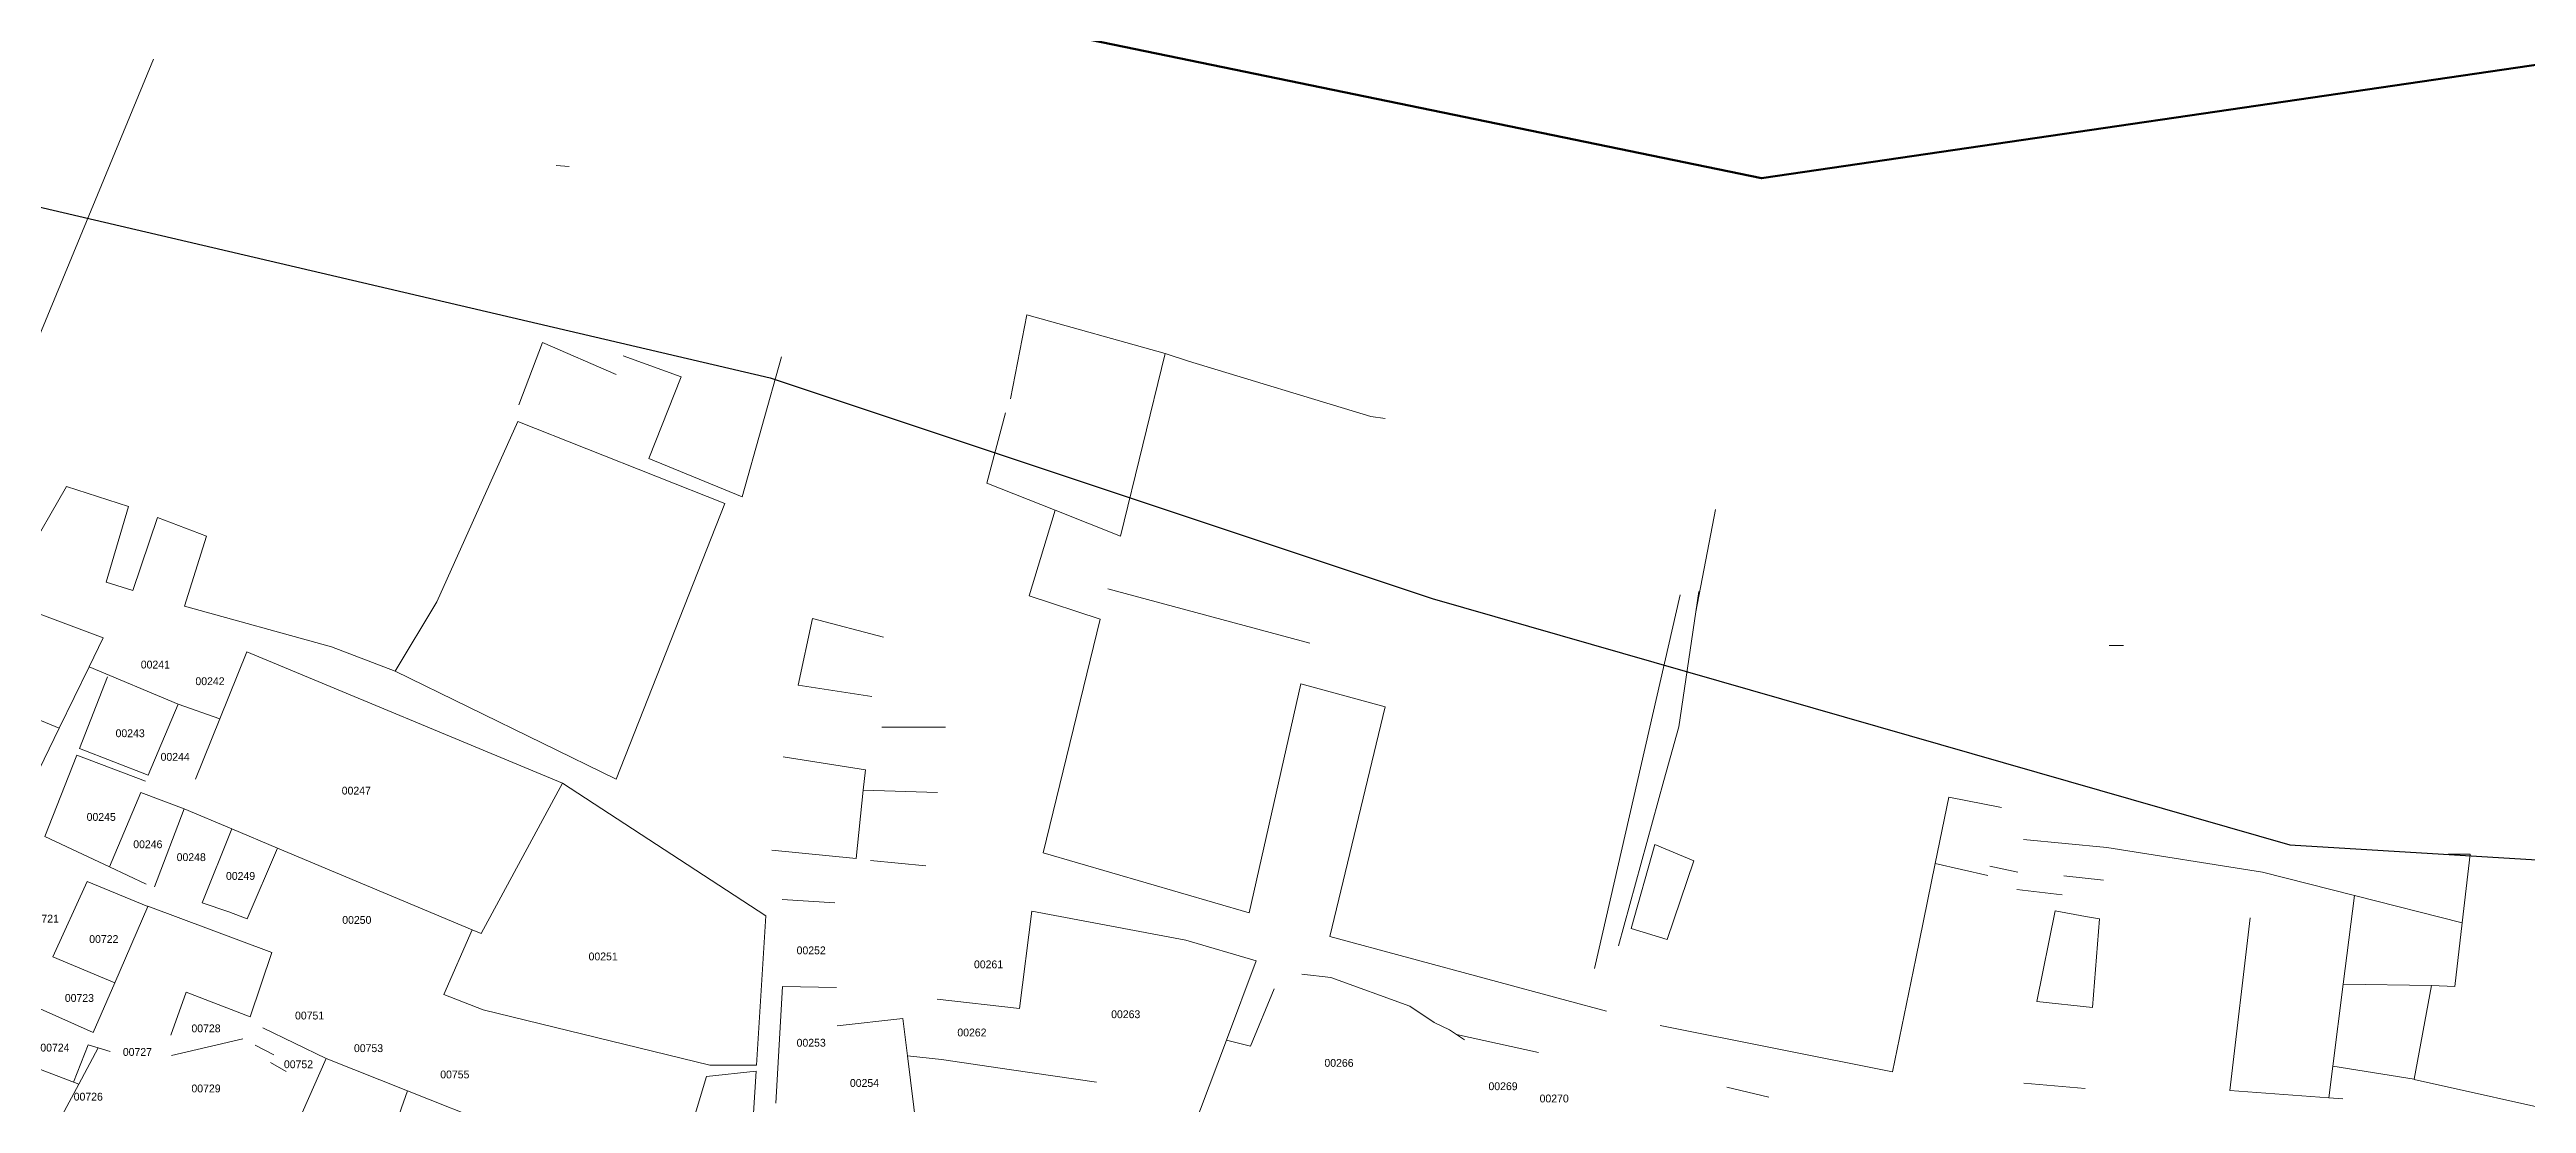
# Model space of a CAD drawing. Header units: metres. Extents: x 245232 to 248406, y 1633796 to 1637634.
# Drawn here: x 247232.2 to 247706.5, y 1636497.7 to 1636699.4 of the extents above; entities that cross this region are included whole.
import ezdxf
from ezdxf.enums import TextEntityAlignment as Align

# ---------------------------------------------------------------- set-up
doc = ezdxf.new("R2010")
doc.units = ezdxf.units.M
doc.header["$MEASUREMENT"] = 0
doc.layers.add('historique_numero_parcelle', color=7, linetype='Continuous')
doc.layers.add('limites_sections', color=7, linetype='Continuous')
doc.layers.add('Limites_Communes', color=7, linetype='Continuous', lineweight=211, plot=False)
doc.layers.add('LIMITES_PARCELLES', color=7, linetype='Continuous', lineweight=0, true_color=0xffffff)
doc.styles.add('Style-FANCY', font='FANCY.shx')

msp = doc.modelspace()

# ---------------------------------------------------------------- linework, layer by layer
at = {"layer": 'Limites_Communes', "color": 210, "lineweight": 80, "flags": 128}
msp.add_lwpolyline([(246937.063, 1636946.102), (247273.698, 1636757.341), (247414.762, 1636704.65), (247560.019, 1636674.752), (247860.122, 1636718.682), (247872.095, 1636702.433), (247930.506, 1636547.383), (247969.191, 1636496.856), (247927.194, 1636463.939), (247992.059, 1636434.995), (248053.997, 1636386.092), (248089.229, 1636346.677), (248129.599, 1636309.977), (248159.107, 1636285.328), (248217.239, 1636236.771), (248275.378, 1636195.051)], dxfattribs=at)
at = {"layer": 'limites_parcelles'}
for p, q in [((247213.435, 1636603.95), (247252.147, 1636697.517)), ((247329.194, 1636677.197), (247331.698, 1636676.963)), ((247416.189, 1636632.535), (247419.364, 1636648.622)), ((247419.364, 1636648.622), (247445.822, 1636641.213)), ((247326.616, 1636643.299), (247322.065, 1636631.34)), ((247340.692, 1636637.16), (247326.616, 1636643.299)), ((247353.18, 1636636.737), (247342.068, 1636640.759)), ((247372.374, 1636640.578), (247364.822, 1636613.771)), ((247445.822, 1636641.213), (247437.289, 1636606.26)), ((247445.822, 1636641.213), (247450.267, 1636639.732)), ((247346.932, 1636621.122), (247353.18, 1636636.737)), ((247450.267, 1636639.732), (247485.192, 1636629.148)), ((247306.402, 1636593.663), (247321.854, 1636628.165)), ((247321.854, 1636628.165), (247361.541, 1636612.501)), ((247411.687, 1636616.382), (247415.24, 1636629.82)), ((247485.192, 1636629.148), (247487.944, 1636628.725)), ((247364.822, 1636613.771), (247346.932, 1636621.122)), ((247235.454, 1636615.769), (247227.62, 1636602.108)), ((247247.36, 1636611.932), (247235.454, 1636615.769)), ((247243.066, 1636597.407), (247247.36, 1636611.932)), ((247361.541, 1636612.501), (247340.698, 1636559.698)), ((247424.765, 1636611.211), (247411.687, 1636616.382)), ((247252.916, 1636609.816), (247248.165, 1636595.855)), ((247262.243, 1636606.244), (247252.916, 1636609.816)), ((247419.756, 1636594.818), (247424.765, 1636611.211)), ((247437.289, 1636606.26), (247424.765, 1636611.211)), ((247547.449, 1636591.725), (247551.206, 1636611.315)), ((247258.047, 1636592.847), (247262.243, 1636606.244)), ((247248.165, 1636595.855), (247243.066, 1636597.407)), ((247298.396, 1636580.412), (247306.402, 1636593.663)), ((247433.397, 1636590.317), (247419.756, 1636594.818)), ((247434.819, 1636596.141), (247473.52, 1636585.769)), ((247544.433, 1636595.017), (247528.024, 1636523.46)), ((247547.449, 1636591.725), (247548.031, 1636595.652)), ((247226.143, 1636592.872), (247242.485, 1636586.75)), ((247286.225, 1636585.042), (247258.047, 1636592.847)), ((247375.578, 1636577.732), (247378.292, 1636590.496)), ((247378.292, 1636590.496), (247391.884, 1636586.892)), ((247422.486, 1636545.619), (247433.397, 1636590.317)), ((247544.192, 1636569.742), (247547.449, 1636591.725)), ((247242.485, 1636586.75), (247239.8, 1636581.233)), ((247264.851, 1636571.294), (247270.002, 1636584.104)), ((247270.002, 1636584.104), (247330.463, 1636558.983)), ((247298.396, 1636580.412), (247286.225, 1636585.042)), ((247626.55, 1636585.298), (247629.311, 1636585.28)), ((247239.8, 1636581.233), (247234.089, 1636569.496)), ((247237.939, 1636565.617), (247243.322, 1636579.334)), ((247239.8, 1636581.233), (247256.833, 1636574.073)), ((247340.698, 1636559.698), (247298.396, 1636580.412)), ((247217.968, 1636576.102), (247234.089, 1636569.496)), ((247256.833, 1636574.073), (247251.085, 1636560.487)), ((247256.833, 1636574.073), (247264.851, 1636571.294)), ((247389.673, 1636575.542), (247375.578, 1636577.732)), ((247471.8, 1636577.964), (247461.884, 1636534.132)), ((247487.94, 1636573.599), (247471.8, 1636577.964)), ((247234.089, 1636569.496), (247230.226, 1636561.558)), ((247260.186, 1636559.695), (247264.851, 1636571.294)), ((247391.598, 1636569.692), (247403.769, 1636569.692)), ((247477.387, 1636529.612), (247487.94, 1636573.599)), ((247541.281, 1636559.489), (247544.192, 1636569.742)), ((247251.085, 1636560.487), (247237.939, 1636565.617)), ((247231.33, 1636548.776), (247237.438, 1636564.341)), ((247237.438, 1636564.341), (247250.608, 1636559.36)), ((247372.654, 1636563.977), (247388.423, 1636561.542)), ((247388.423, 1636561.542), (247388.011, 1636557.629)), ((247243.669, 1636542.961), (247249.688, 1636557.185)), ((247249.688, 1636557.185), (247257.968, 1636554.075)), ((247314.855, 1636530.176), (247330.463, 1636558.983)), ((247330.463, 1636558.983), (247369.353, 1636533.569)), ((247388.011, 1636557.629), (247386.635, 1636544.561)), ((247388.011, 1636557.629), (247402.234, 1636557.179)), ((247532.654, 1636527.826), (247541.281, 1636559.489)), ((247595.89, 1636556.268), (247593.276, 1636543.562)), ((247605.944, 1636554.284), (247595.89, 1636556.268)), ((247257.968, 1636554.075), (247252.291, 1636539.12)), ((247267.114, 1636550.233), (247257.968, 1636554.075)), ((247261.453, 1636536.066), (247267.114, 1636550.233)), ((247275.894, 1636546.544), (247267.114, 1636550.233)), ((247243.669, 1636542.961), (247231.33, 1636548.776)), ((247275.894, 1636546.544), (247270.067, 1636533.01)), ((247313.157, 1636530.89), (247275.894, 1636546.544)), ((247386.635, 1636544.561), (247370.495, 1636546.148)), ((247461.884, 1636534.132), (247422.486, 1636545.619)), ((247535.036, 1636531.133), (247539.614, 1636547.223)), ((247539.614, 1636547.223), (247547.074, 1636544.097)), ((247626.146, 1636546.641), (247610.177, 1636548.146)), ((247655.924, 1636541.954), (247626.146, 1636546.641)), ((247250.687, 1636539.654), (247243.669, 1636542.961)), ((247399.996, 1636543.105), (247389.413, 1636544.164)), ((247547.074, 1636544.097), (247541.931, 1636529.064)), ((247593.276, 1636543.562), (247589.536, 1636525.38)), ((247593.276, 1636543.562), (247593.276, 1636543.562)), ((247603.355, 1636541.308), (247593.276, 1636543.562)), ((247609.066, 1636541.954), (247603.701, 1636543.043)), ((247625.484, 1636540.376), (247617.89, 1636541.24)), ((247673.537, 1636537.484), (247655.924, 1636541.954)), ((247695.717, 1636545.341), (247691.484, 1636545.341)), ((247694.183, 1636532.243), (247695.717, 1636545.341)), ((247232.827, 1636525.738), (247239.391, 1636540.154)), ((247239.391, 1636540.154), (247251.041, 1636535.37)), ((247266.562, 1636534.363), (247261.453, 1636536.066)), ((247372.488, 1636536.665), (247382.608, 1636536.069)), ((247617.573, 1636537.589), (247608.921, 1636538.621)), ((247673.537, 1636537.484), (247671.384, 1636520.52)), ((247694.183, 1636532.243), (247673.537, 1636537.484)), ((247251.041, 1636535.37), (247244.699, 1636520.724)), ((247251.041, 1636535.37), (247251.06, 1636535.415)), ((247251.06, 1636535.415), (247274.764, 1636526.557)), ((247270.067, 1636533.01), (247266.562, 1636534.363)), ((247369.353, 1636533.569), (247367.572, 1636504.967)), ((247417.914, 1636515.829), (247420.287, 1636534.468)), ((247420.287, 1636534.468), (247449.76, 1636528.912)), ((247612.732, 1636517.171), (247616.21, 1636534.493)), ((247616.21, 1636534.493), (247622.031, 1636533.459)), ((247622.031, 1636533.459), (247624.703, 1636532.985)), ((247624.703, 1636532.985), (247623.42, 1636516)), ((247649.704, 1636500.159), (247653.596, 1636533.17)), ((247692.754, 1636520.047), (247694.183, 1636532.243)), ((247274.764, 1636526.557), (247270.629, 1636514.252)), ((247307.704, 1636518.487), (247313.157, 1636530.89)), ((247313.157, 1636530.89), (247314.855, 1636530.176)), ((247449.76, 1636528.912), (247463.254, 1636524.944)), ((247522.715, 1636517.379), (247477.387, 1636529.612)), ((247541.931, 1636529.064), (247535.036, 1636531.133)), ((247244.699, 1636520.724), (247232.827, 1636525.738)), ((247463.254, 1636524.944), (247457.558, 1636509.777)), ((247471.985, 1636522.375), (247477.542, 1636521.74)), ((247589.536, 1636525.38), (247585.073, 1636503.682)), ((247240.581, 1636511.213), (247244.699, 1636520.724)), ((247258.367, 1636518.958), (247255.456, 1636510.755)), ((247270.629, 1636514.252), (247258.367, 1636518.958)), ((247315.245, 1636515.577), (247307.704, 1636518.487)), ((247371.268, 1636497.706), (247372.55, 1636520.049)), ((247372.55, 1636520.049), (247382.882, 1636519.859)), ((247402.167, 1636517.617), (247417.914, 1636515.829)), ((247462.143, 1636508.643), (247466.667, 1636519.597)), ((247477.542, 1636521.74), (247492.702, 1636516.263)), ((247530.35, 1636515.318), (247522.715, 1636517.379)), ((247623.42, 1636516), (247612.732, 1636517.171)), ((247671.384, 1636520.52), (247669.39, 1636504.806)), ((247671.384, 1636520.52), (247688.309, 1636520.258)), ((247684.99, 1636502.317), (247688.309, 1636520.258)), ((247688.309, 1636520.258), (247692.754, 1636520.047)), ((247229.821, 1636516.01), (247240.581, 1636511.213)), ((247358.637, 1636504.994), (247315.245, 1636515.577)), ((247383.005, 1636512.521), (247395.573, 1636513.911)), ((247395.573, 1636513.911), (247396.467, 1636506.8)), ((247492.702, 1636516.263), (247497.306, 1636513.168)), ((247497.306, 1636513.168), (247500.243, 1636511.739)), ((247585.073, 1636503.682), (247540.623, 1636512.546)), ((247239.581, 1636508.903), (247236.803, 1636501.76)), ((247237.815, 1636501.377), (247241.509, 1636508.301)), ((247241.509, 1636508.301), (247239.581, 1636508.903)), ((247243.815, 1636507.58), (247241.509, 1636508.301)), ((247269.208, 1636510.021), (247255.562, 1636506.813)), ((247275.161, 1636506.978), (247271.589, 1636508.83)), ((247273.072, 1636512.12), (247285.205, 1636506.289)), ((247457.558, 1636509.777), (247448.887, 1636486.685)), ((247457.558, 1636509.777), (247462.143, 1636508.643)), ((247500.243, 1636511.739), (247501.63, 1636510.835)), ((247501.63, 1636510.835), (247503.173, 1636509.829)), ((247501.63, 1636510.835), (247517.334, 1636507.43)), ((247237.815, 1636501.377), (247225.316, 1636506.106)), ((247277.542, 1636503.803), (247274.499, 1636505.523)), ((247285.205, 1636506.289), (247280.585, 1636495.866)), ((247285.205, 1636506.289), (247300.782, 1636500.082)), ((247353.374, 1636487.559), (247357.975, 1636502.8)), ((247357.975, 1636502.8), (247367.501, 1636503.813)), ((247367.572, 1636504.967), (247358.637, 1636504.994)), ((247367.501, 1636503.813), (247366.218, 1636483.21)), ((247396.467, 1636506.8), (247398.293, 1636492.287)), ((247403.008, 1636506.052), (247396.467, 1636506.8)), ((247416.422, 1636504.111), (247403.008, 1636506.052)), ((247432.675, 1636501.76), (247416.422, 1636504.111)), ((247669.39, 1636504.806), (247668.619, 1636498.728)), ((247684.99, 1636502.317), (247669.39, 1636504.806)), ((247234.553, 1636495.261), (247237.815, 1636501.377)), ((247295.714, 1636485.854), (247300.782, 1636500.082)), ((247300.782, 1636500.082), (247317.826, 1636493.291)), ((247553.348, 1636500.779), (247561.384, 1636498.886)), ((247621.982, 1636500.507), (247610.219, 1636501.519)), ((247668.619, 1636498.728), (247649.704, 1636500.159)), ((247671.327, 1636498.523), (247668.619, 1636498.728)), ((247684.977, 1636502.25), (247684.99, 1636502.317)), ((247715.909, 1636495.348), (247684.977, 1636502.25))]:
    msp.add_line(p, q, dxfattribs=at)
at = {"layer": 'limites_sections', "flags": 128}
msp.add_lwpolyline([(247196.259, 1636677.192), (247370.185, 1636636.555), (247496.973, 1636594.293), (247661.146, 1636547.154), (247768.428, 1636540.652), (247768.428, 1636540.652), (247910.334, 1636459.129), (247822.779, 1636383.723), (247697.695, 1636290.674), (247546.68, 1636188.471)], dxfattribs=at)

# ---------------------------------------------------------------- texts
at = {"layer": 'historique_numero_parcelle', "style": 'Style-FANCY'}
for s, p in [('00241', (247252.472, 1636581.655)), ('00242', (247262.937, 1636578.472)), ('00243', (247247.649, 1636568.513)), ('00244', (247256.268, 1636563.996)), ('00247', (247290.948, 1636557.527)), ('00245', (247242.109, 1636552.497)), ('00246', (247251.035, 1636547.261)), ('00248', (247259.346, 1636544.797)), ('00249', (247268.786, 1636541.203)), ('00721', (247231.213, 1636533.039)), ('00250', (247291.051, 1636532.784)), ('00722', (247242.604, 1636529.117)), ('00251', (247338.216, 1636525.796)), ('00252', (247378.051, 1636526.96)), ('00261', (247412.009, 1636524.279)), ('00723', (247237.93, 1636517.845)), ('00728', (247262.173, 1636512.03)), ('00751', (247282.007, 1636514.481)), ('00263', (247438.275, 1636514.731)), ('00724', (247233.239, 1636508.341)), ('00727', (247249.039, 1636507.512)), ('00753', (247293.293, 1636508.237)), ('00253', (247378.051, 1636509.277)), ('00262', (247408.828, 1636511.24)), ('00752', (247279.883, 1636505.159)), ('00755', (247309.813, 1636503.206)), ('00266', (247479.112, 1636505.42)), ('00726', (247239.63, 1636498.954)), ('00729', (247262.173, 1636500.531)), ('00254', (247388.255, 1636501.577)), ('00269', (247510.523, 1636500.954)), ('00270', (247520.315, 1636498.608))]:
    msp.add_text(s, height=1.5, dxfattribs=at).set_placement(p, align=Align.MIDDLE_CENTER)

doc.saveas('drawing.dxf')
